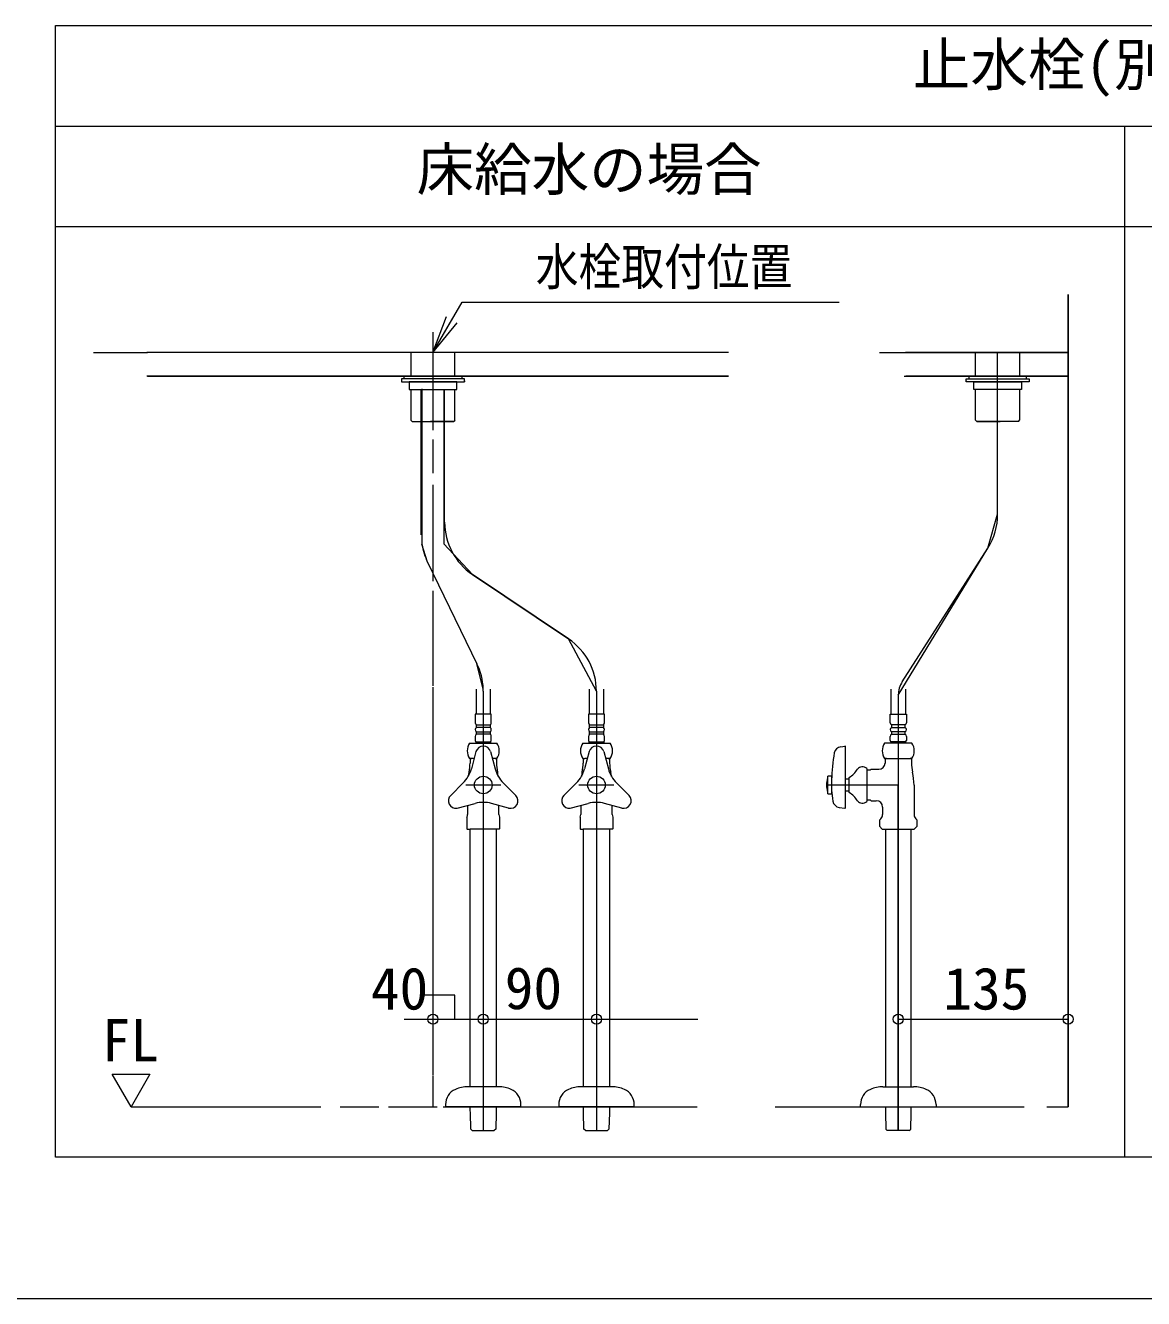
# Model space of a CAD drawing. Units: millimetres, scale not verified. Extents: x -1403 to 1403, y -962 to 946.
# Drawn here: x -74 to 470, y -962 to -342 of the extents above; entities that cross this region are included whole.
import ezdxf
from ezdxf.enums import TextEntityAlignment as Align

# ---------------------------------------------------------------- set-up
doc = ezdxf.new("R2010")
doc.units = ezdxf.units.MM
doc.header["$LTSCALE"] = 7
doc.layers.add('F-0', color=7, linetype='Continuous', lineweight=15)
doc.styles.add('ＭＳ ゴシック', font='')
doc.styles.get('ＭＳ ゴシック').set_extended_font_data('MS Gothic')

msp = doc.modelspace()

# ---------------------------------------------------------------- linework, layer by layer
at = {"layer": 'F-0', "lineweight": 18}
for p, q in [((-59.327, -893.065), (-59.327, -341.815)), ((-59.327, -341.815), (981.923, -341.815)), ((-59.327, -390.815), (981.923, -390.815)), ((461.298, -893.065), (461.298, -390.815)), ((461.298, -893.065), (-59.327, -893.065))]:
    msp.add_line(p, q, dxfattribs=at)
at = {"layer": 'F-0'}
for p, q in [((-59.327, -439.815), (461.298, -439.815)), ((461.298, -439.815), (981.923, -439.815)), ((124.423, -501.065), (138.568, -476.565)), ((138.568, -476.565), (322.318, -476.565)), ((433.736, -472.89), (433.736, -868.565)), ((124.423, -501.065), (130.959, -483.62)), ((124.423, -501.065), (133.611, -485.151)), ((124.423, -501.065), (136.263, -486.683)), ((124.423, -491.226), (124.423, -538.856)), ((-40.952, -501.065), (-14.676, -501.065)), ((268.361, -501.065), (-14.967, -501.065)), ((113.705, -501.065), (113.705, -512.702)), ((135.142, -512.702), (135.142, -501.065)), ((341.861, -501.065), (433.736, -501.065)), ((433.736, -501.065), (354.583, -501.065)), ((388.717, -512.702), (388.717, -501.065)), ((399.436, -579.907), (399.436, -501.065)), ((399.436, -579.907), (399.436, -501.065)), ((410.155, -501.065), (410.155, -512.702)), ((268.361, -512.702), (-14.955, -512.702)), ((-14.576, -512.702), (268.361, -512.702)), ((109.111, -513.927), (109.111, -515.458)), ((139.736, -513.927), (109.111, -513.927)), ((110.336, -512.702), (138.511, -512.702)), ((110.336, -513.927), (110.336, -512.702)), ((138.511, -513.927), (110.336, -513.927)), ((138.511, -512.702), (138.511, -513.927)), ((139.736, -515.458), (139.736, -513.927)), ((384.123, -515.458), (384.123, -513.927)), ((384.123, -513.927), (414.748, -513.927)), ((385.348, -512.702), (385.348, -513.927)), ((413.523, -512.702), (385.348, -512.702)), ((385.348, -513.927), (413.523, -513.927)), ((413.523, -513.927), (413.523, -512.702)), ((414.748, -513.927), (414.748, -515.458)), ((109.111, -515.458), (139.736, -515.458)), ((136.061, -515.458), (112.786, -515.458)), ((112.786, -515.458), (112.786, -519.133)), ((112.786, -519.133), (136.061, -519.133)), ((113.705, -519.133), (113.705, -534.078)), ((118.723, -589.881), (118.723, -519.133)), ((119.064, -518.769), (119.064, -594.435)), ((129.783, -519.133), (129.783, -594.244)), ((130.123, -583.779), (130.123, -519.133)), ((135.142, -534.078), (135.142, -519.133)), ((136.061, -519.133), (136.061, -515.458)), ((139.736, -514.846), (139.736, -515.458)), ((384.123, -514.846), (384.123, -515.458)), ((414.748, -515.458), (384.123, -515.458)), ((387.798, -515.458), (411.073, -515.458)), ((387.798, -519.133), (387.798, -515.458)), ((411.073, -519.133), (387.798, -519.133)), ((388.717, -534.078), (388.717, -519.133)), ((410.155, -519.133), (410.155, -534.078)), ((411.073, -515.458), (411.073, -519.133)), ((114.164, -534.538), (113.705, -534.078)), ((114.317, -534.691), (114.164, -534.538)), ((114.317, -534.691), (133.978, -534.691)), ((133.978, -534.691), (134.53, -534.691)), ((134.683, -534.538), (134.53, -534.691)), ((135.142, -534.078), (134.683, -534.538)), ((388.717, -534.078), (389.176, -534.538)), ((389.176, -534.538), (389.33, -534.691)), ((389.881, -534.691), (389.33, -534.691)), ((409.542, -534.691), (389.881, -534.691)), ((409.542, -534.691), (409.695, -534.538)), ((409.695, -534.538), (410.155, -534.078)), ((124.423, -543.468), (124.423, -559.802)), ((124.423, -565.567), (124.423, -612.456)), ((121.81, -603.28), (119.064, -594.435)), ((143.677, -609.205), (129.783, -594.244)), ((351.048, -668.082), (394.608, -596.412)), ((121.81, -603.28), (145.837, -652.666)), ((121.81, -603.28), (145.837, -652.666)), ((143.677, -609.205), (190.494, -640.638)), ((190.494, -640.638), (143.677, -609.205)), ((124.423, -617.26), (124.423, -663.526)), ((204.048, -666.064), (190.494, -640.638)), ((148.9, -664.872), (145.837, -652.666)), ((124.423, -664.186), (124.423, -690.282)), ((145.401, -665.031), (145.401, -677.281)), ((148.923, -666.064), (148.923, -677.281)), ((148.923, -666.064), (148.923, -711.765)), ((152.445, -677.281), (152.445, -665.031)), ((200.526, -665.031), (200.526, -677.281)), ((204.048, -666.064), (204.048, -677.281)), ((204.048, -666.064), (204.048, -711.765)), ((207.57, -677.281), (207.57, -665.031)), ((347.526, -677.281), (347.526, -665.031)), ((351.048, -668.082), (351.048, -677.281)), ((351.048, -668.082), (351.048, -880.048)), ((354.57, -665.031), (354.57, -677.281)), ((124.423, -672.658), (124.423, -836.013)), ((152.843, -677.281), (145.003, -677.281)), ((145.003, -677.281), (145.003, -681.415)), ((148.923, -677.281), (148.923, -880.048)), ((152.843, -681.415), (152.843, -677.281)), ((207.968, -677.281), (200.128, -677.281)), ((200.128, -677.281), (200.128, -681.415)), ((204.048, -677.281), (204.048, -880.048)), ((207.968, -681.415), (207.968, -677.281)), ((347.128, -677.281), (354.968, -677.281)), ((347.128, -681.415), (347.128, -677.281)), ((351.048, -677.281), (351.048, -711.765)), ((354.968, -677.281), (354.968, -681.415)), ((145.003, -688.153), (145.003, -690.143)), ((145.555, -682.487), (152.292, -682.487)), ((145.555, -683.712), (145.555, -682.487)), ((152.292, -683.712), (145.555, -683.712)), ((145.555, -685.856), (152.292, -685.856)), ((145.555, -687.081), (145.555, -685.856)), ((152.292, -687.081), (145.555, -687.081)), ((152.292, -682.487), (152.292, -683.712)), ((152.292, -685.856), (152.292, -687.081)), ((152.843, -690.143), (152.843, -688.153)), ((200.128, -688.153), (200.128, -690.143)), ((200.68, -682.487), (207.417, -682.487)), ((200.68, -683.712), (200.68, -682.487)), ((207.417, -683.712), (200.68, -683.712)), ((200.68, -685.856), (207.417, -685.856)), ((200.68, -687.081), (200.68, -685.856)), ((207.417, -687.081), (200.68, -687.081)), ((207.417, -682.487), (207.417, -683.712)), ((207.417, -685.856), (207.417, -687.081)), ((207.968, -690.143), (207.968, -688.153)), ((347.128, -690.143), (347.128, -688.153)), ((354.417, -682.487), (347.68, -682.487)), ((347.68, -682.487), (347.68, -683.712)), ((347.68, -683.712), (354.417, -683.712)), ((354.417, -685.856), (347.68, -685.856)), ((347.68, -685.856), (347.68, -687.081)), ((347.68, -687.081), (354.417, -687.081)), ((354.417, -683.712), (354.417, -682.487)), ((354.417, -687.081), (354.417, -685.856)), ((354.968, -688.153), (354.968, -690.143)), ((142.265, -691.368), (155.581, -691.368)), ((145.616, -690.756), (152.231, -690.756)), ((197.39, -691.368), (210.706, -691.368)), ((200.741, -690.756), (207.356, -690.756)), ((323.005, -693.103), (324.974, -692.826)), ((325.323, -722.744), (325.323, -693.129)), ((357.706, -691.368), (344.39, -691.368)), ((354.356, -690.756), (347.741, -690.756)), ((124.423, -698.411), (124.423, -836.856)), ((144.462, -698.902), (142.265, -698.902)), ((142.492, -698.902), (142.492, -700.135)), ((142.492, -698.902), (143.204, -698.902)), ((142.492, -700.135), (142.492, -701.046)), ((145.373, -695.501), (143.137, -703.848)), ((144.462, -698.902), (143.204, -698.902)), ((152.473, -695.501), (154.71, -703.848)), ((154.643, -698.902), (153.384, -698.902)), ((155.581, -698.902), (153.384, -698.902)), ((155.355, -700.135), (155.355, -701.046)), ((197.39, -698.902), (198.329, -698.902)), ((197.617, -698.902), (197.617, -700.135)), ((197.617, -700.135), (197.617, -701.046)), ((200.498, -695.501), (198.262, -703.848)), ((199.587, -698.902), (198.329, -698.902)), ((207.598, -695.501), (209.835, -703.848)), ((209.768, -698.902), (208.509, -698.902)), ((210.706, -698.902), (208.509, -698.902)), ((344.39, -698.902), (357.706, -698.902)), ((344.617, -698.902), (344.617, -700.135)), ((345.329, -698.902), (344.617, -698.902)), ((344.617, -700.135), (344.617, -701.046)), ((345.329, -698.902), (356.768, -698.902)), ((357.48, -698.902), (356.768, -698.902)), ((357.48, -698.902), (357.48, -700.135)), ((357.48, -700.135), (357.48, -701.046)), ((335.736, -703.759), (335.736, -719.77)), ((335.736, -704.415), (336.655, -704.415)), ((336.655, -704.415), (337.517, -704.415)), ((133.064, -716.822), (139.174, -710.712)), ((157.452, -711.765), (140.395, -711.765)), ((157.452, -711.765), (140.81, -711.765)), ((148.923, -711.765), (148.923, -880.048)), ((164.783, -716.822), (158.673, -710.712)), ((188.189, -716.822), (194.299, -710.712)), ((212.577, -711.765), (195.52, -711.765)), ((212.577, -711.765), (195.52, -711.765)), ((204.048, -711.765), (204.048, -880.048)), ((219.908, -716.822), (213.798, -710.712)), ((351.048, -711.765), (316.136, -711.765)), ((351.048, -711.765), (316.136, -711.765)), ((316.748, -707.477), (316.583, -708.09)), ((316.748, -716.052), (316.748, -707.477)), ((318.586, -707.477), (316.748, -707.477)), ((318.586, -707.477), (318.586, -716.052)), ((318.586, -709.315), (318.586, -714.215)), ((327.161, -708.855), (325.323, -708.855)), ((327.161, -715.44), (327.161, -708.09)), ((351.048, -880.048), (351.048, -711.765)), ((358.705, -711.765), (358.705, -726.108)), ((325.323, -714.674), (327.161, -714.674)), ((336.655, -719.115), (335.736, -719.115)), ((337.517, -719.115), (336.655, -719.115)), ((136.148, -723.095), (144.96, -720.734)), ((141.267, -721.724), (141.267, -726.108)), ((161.233, -722.971), (152.886, -720.734)), ((156.58, -726.108), (156.58, -721.724)), ((191.273, -723.095), (200.085, -720.734)), ((196.392, -721.724), (196.392, -726.108)), ((216.358, -722.971), (208.011, -720.734)), ((211.705, -726.108), (211.705, -721.724)), ((322.286, -722.669), (324.974, -723.047)), ((343.392, -722.483), (343.392, -726.108)), ((341.854, -728.915), (342.495, -728.274)), ((341.854, -728.915), (341.854, -731.817)), ((359.602, -728.274), (360.243, -728.915)), ((360.243, -731.817), (360.243, -728.915)), ((360.243, -731.817), (360.243, -728.915)), ((141.114, -733.202), (140.961, -733.049)), ((141.114, -733.202), (142.506, -733.202)), ((156.733, -733.202), (142.506, -733.202)), ((142.615, -858.765), (142.615, -733.202)), ((155.232, -733.202), (155.232, -858.765)), ((196.239, -733.202), (196.086, -733.049)), ((196.239, -733.202), (197.631, -733.202)), ((211.858, -733.202), (197.631, -733.202)), ((197.74, -858.765), (197.74, -733.202)), ((210.357, -733.202), (210.357, -858.765)), ((341.854, -731.817), (343.239, -733.202)), ((343.239, -733.202), (358.858, -733.202)), ((344.74, -733.202), (344.74, -858.765)), ((357.357, -858.765), (357.357, -733.202)), ((358.858, -733.202), (360.243, -731.817)), ((110.436, -825.814), (253.411, -825.814)), ((351.048, -825.814), (433.731, -825.814)), ((124.423, -836.856), (124.423, -853.17)), ((124.423, -840.817), (124.423, -850.016)), ((-31.764, -852.651), (-13.389, -852.651)), ((-22.577, -868.565), (-31.764, -852.651)), ((-13.389, -852.651), (-22.577, -868.565)), ((124.423, -853.427), (124.423, -868.565)), ((124.423, -854.135), (124.423, -868.565)), ((156.398, -858.765), (141.448, -858.765)), ((211.523, -858.765), (196.573, -858.765)), ((343.573, -858.765), (358.523, -858.765)), ((130.548, -867.34), (130.548, -868.565)), ((167.298, -868.565), (167.298, -867.34)), ((185.673, -867.34), (185.673, -868.565)), ((222.423, -868.565), (222.423, -867.34)), ((332.673, -868.565), (332.673, -867.34)), ((369.423, -867.34), (369.423, -868.565)), ((-22.577, -868.565), (69.868, -868.565)), ((79.166, -868.565), (98.094, -868.565)), ((102.743, -868.565), (126.403, -868.565)), ((129.461, -868.565), (253.16, -868.565)), ((167.298, -868.565), (130.548, -868.565)), ((142.615, -870.181), (142.615, -868.567)), ((142.648, -871.473), (142.615, -870.181)), ((155.232, -870.181), (155.198, -871.473)), ((155.232, -868.567), (155.232, -870.181)), ((222.423, -868.565), (185.673, -868.565)), ((197.74, -870.181), (197.74, -868.567)), ((197.773, -871.473), (197.74, -870.181)), ((210.357, -870.181), (210.323, -871.473)), ((210.357, -868.567), (210.357, -870.181)), ((291.071, -868.565), (412.422, -868.565)), ((332.673, -868.565), (369.423, -868.565)), ((344.74, -868.565), (344.74, -870.181)), ((344.74, -870.181), (344.773, -871.473)), ((344.773, -871.473), (344.942, -879.337)), ((357.155, -879.337), (357.323, -871.473)), ((357.323, -871.473), (357.357, -870.181)), ((357.357, -870.181), (357.357, -868.565)), ((423.321, -868.565), (423.398, -868.565)), ((143.567, -880.048), (143.568, -880.048)), ((143.568, -880.048), (143.717, -880.048)), ((143.717, -880.048), (154.13, -880.048)), ((154.13, -880.048), (154.278, -880.048)), ((154.278, -880.048), (154.279, -880.048)), ((198.692, -880.048), (198.693, -880.048)), ((198.693, -880.048), (198.842, -880.048)), ((198.842, -880.048), (209.255, -880.048)), ((209.255, -880.048), (209.403, -880.048)), ((209.403, -880.048), (209.404, -880.048)), ((344.942, -879.337), (345.692, -880.048)), ((356.255, -880.048), (345.842, -880.048)), ((356.404, -880.048), (357.155, -879.337)), ((-1402.92, -961.889), (1402.848, -961.889))]:
    msp.add_line(p, q, dxfattribs=at)
at = {"layer": 'F-0', "lineweight": 18}
msp.add_lwpolyline([(981.923, -341.815), (981.923, -893.065), (461.298, -893.065)], dxfattribs=at)
at = {"layer": 'F-0'}
for points in [[(423.398, -868.565), (433.736, -868.565), (433.736, -472.89)], [(353.932, -512.702), (433.736, -512.702), (354.649, -512.702)], [(134.53, -534.691), (134.468, -534.691), (123.198, -534.691)], [(389.33, -534.691), (389.391, -534.691), (400.661, -534.691)], [(352.979, -661.48), (394.608, -596.412), (399.436, -579.907)], [(145.555, -690.756), (145.248, -691.062), (145.248, -691.368)], [(152.598, -691.368), (152.598, -691.062), (152.292, -690.756)], [(200.68, -690.756), (200.373, -691.062), (200.373, -691.368)], [(207.723, -691.368), (207.723, -691.062), (207.417, -690.756)], [(347.373, -691.368), (347.373, -691.062), (347.68, -690.756)], [(354.417, -690.756), (354.723, -691.062), (354.723, -691.368)], [(154.643, -698.902), (155.355, -698.902), (155.355, -700.135)], [(209.768, -698.902), (210.48, -698.902), (210.48, -700.135), (210.48, -701.046)], [(337.517, -704.415), (337.823, -704.108), (341.555, -704.108)], [(316.583, -715.44), (316.748, -716.052), (318.586, -716.052)], [(337.517, -719.115), (337.823, -719.421), (340.33, -719.421)], [(140.961, -727.443), (140.961, -731.817), (140.961, -733.049)], [(156.886, -727.443), (156.886, -733.049), (156.733, -733.202)], [(196.086, -727.443), (196.086, -731.817), (196.086, -733.049)], [(212.011, -727.443), (212.011, -733.049), (211.858, -733.202)], [(135, -825.646), (135, -814.065), (119.934, -814.065)], [(143.567, -880.048), (142.817, -879.337), (142.648, -871.473)], [(155.198, -871.473), (155.03, -879.337), (154.279, -880.048)], [(198.692, -880.048), (197.942, -879.337), (197.773, -871.473)], [(210.323, -871.473), (210.155, -879.337), (209.404, -880.048)], [(345.842, -880.048), (345.693, -880.048), (345.692, -880.048)], [(356.404, -880.048), (356.403, -880.048), (356.255, -880.048)]]:
    msp.add_lwpolyline(points, dxfattribs=at)
for centre, radius in [((148.923, -711.765), 4.287), ((204.048, -711.765), 4.287), ((124.423, -825.814), 2.45), ((124.423, -825.814), 2.45), ((148.923, -825.814), 2.45), ((148.923, -825.814), 2.45), ((204.048, -825.814), 2.45), ((204.048, -825.814), 2.45), ((351.048, -825.814), 2.45), ((351.048, -825.814), 2.45), ((433.731, -825.814), 2.45), ((433.731, -825.814), 2.45), ((433.731, -825.814), 2.45)]:
    msp.add_circle(centre, radius, dxfattribs=at)
for centre, radius, start, end in [((368.811, -579.907), 30.625, 327.39011, 0), ((160.748, -583.779), 30.625, 180, 236.12262), ((149.348, -589.881), 30.625, 188.55163, 205.94376), ((173.423, -666.064), 30.625, 0, 56.12262), ((118.298, -666.064), 30.625, 2.23046, 25.94376), ((363.298, -668.082), 12.25, 147.39011, 180), ((118.298, -666.064), 30.625, 0, 2.23046), ((146.321, -681.415), 1.318, 180, 234.43222), ((151.526, -681.415), 1.318, 305.56778, 0), ((201.446, -681.415), 1.318, 180, 234.43222), ((206.651, -681.415), 1.318, 305.56778, 0), ((348.446, -681.415), 1.318, 180, 234.43222), ((353.651, -681.415), 1.318, 305.56778, 0), ((146.321, -684.784), 1.318, 125.56778, 234.43222), ((146.321, -688.153), 1.318, 125.56778, 180), ((151.526, -684.784), 1.318, 305.56778, 54.43222), ((151.526, -688.153), 1.318, 0, 54.43222), ((201.446, -684.784), 1.318, 125.56778, 234.43222), ((201.446, -688.153), 1.318, 125.56778, 180), ((206.651, -684.784), 1.318, 305.56778, 54.43222), ((206.651, -688.153), 1.318, 0, 54.43222), ((348.446, -684.784), 1.318, 125.56778, 234.43222), ((348.446, -688.153), 1.318, 125.56778, 180), ((353.651, -684.784), 1.318, 305.56778, 54.43222), ((353.651, -688.153), 1.318, 0, 54.43222), ((147.851, -695.135), 6.737, 146.00705, 213.99295), ((145.616, -690.143), 0.613, 180, 270), ((148.923, -696.452), 3.675, 15, 165), ((152.231, -690.143), 0.613, 270, 0), ((149.995, -695.135), 6.737, 326.00705, 33.99295), ((202.976, -695.135), 6.737, 146.00705, 213.99295), ((200.741, -690.143), 0.613, 180, 270), ((204.048, -696.452), 3.675, 15, 165), ((207.356, -690.143), 0.613, 270, 0), ((205.12, -695.135), 6.737, 326.00705, 33.99295), ((323.516, -696.742), 3.675, 98, 170.1971), ((325.017, -693.129), 0.306, 0, 98), ((349.976, -695.135), 6.737, 146.00705, 213.99295), ((347.741, -690.143), 0.613, 180, 270), ((354.356, -690.143), 0.613, 270, 0), ((352.12, -695.135), 6.737, 326.00705, 33.99295), ((410.461, -711.765), 91.908, 170.1971, 178.47247), ((128.346, -699.884), 15.312, 315, 345), ((168.83, -711.765), 27.562, 166.9604, 171.25756), ((122.547, -701.046), 19.945, 346.9604, 0), ((169.5, -699.884), 15.312, 195, 225), ((175.299, -701.046), 19.945, 180, 193.0396), ((129.017, -711.765), 27.562, 8.74244, 13.0396), ((183.471, -699.884), 15.312, 315, 345), ((223.955, -711.765), 27.562, 166.9604, 171.25756), ((177.672, -701.046), 19.945, 346.9604, 0), ((224.625, -699.884), 15.312, 195, 225), ((230.424, -701.046), 19.945, 180, 193.0396), ((184.142, -711.765), 27.562, 8.74244, 13.0396), ((318.949, -695.897), 14.7, 303.95919, 326.04081), ((333.592, -705.946), 3.062, 45.573, 143.1301), ((341.555, -701.046), 3.062, 270, 0), ((377.424, -701.046), 19.945, 180, 193.0396), ((331.142, -711.765), 27.562, 0, 13.0396), ((331.448, -711.765), 15.312, 166.70293, 180), ((331.448, -711.765), 15.312, 180, 193.29707), ((331.448, -711.765), 15.312, 166.11346, 166.70293), ((135.662, -719.421), 3.675, 135, 277.52424), ((162.184, -719.421), 3.675, 255, 45), ((190.787, -719.421), 3.675, 135, 277.52424), ((217.309, -719.421), 3.675, 255, 45), ((331.448, -711.765), 15.312, 193.29707, 193.88654), ((364.469, -711.988), 45.938, 182.77864, 189.59149), ((318.949, -727.632), 14.7, 33.95919, 56.04081), ((148.923, -735.525), 15.312, 75, 105), ((204.048, -735.525), 15.312, 75, 105), ((322.798, -719.03), 3.675, 189.59149, 261.99591), ((325.017, -722.744), 0.306, 261.99591, 0), ((333.592, -717.583), 3.062, 216.8699, 314.427), ((340.33, -722.483), 3.062, 0, 90), ((138.205, -726.108), 3.062, 334.15807, 0), ((159.642, -726.108), 3.062, 180, 205.84193), ((193.33, -726.108), 3.062, 334.15807, 0), ((214.767, -726.108), 3.062, 180, 205.84193), ((340.33, -726.108), 3.062, 315, 0), ((361.767, -726.108), 3.062, 180, 225), ((138.511, -867.34), 7.963, 113.55646, 180), ((141.448, -874.077), 15.312, 90, 113.55646), ((156.398, -874.077), 15.312, 66.44354, 90), ((159.336, -867.34), 7.963, 0, 66.44354), ((193.636, -867.34), 7.963, 113.55646, 180), ((196.573, -874.077), 15.312, 90, 113.55646), ((211.523, -874.077), 15.312, 66.44354, 90), ((214.461, -867.34), 7.963, 0, 66.44354), ((340.636, -867.34), 7.963, 113.55646, 180), ((343.573, -874.077), 15.312, 90, 113.55646), ((358.523, -874.077), 15.312, 66.44354, 90), ((361.461, -867.34), 7.963, 0, 66.44354)]:
    msp.add_arc(centre, radius, start, end, dxfattribs=at)

# ---------------------------------------------------------------- texts
at = {"layer": 'F-0', "style": 'ＭＳ ゴシック'}
for s, p in [('止水栓(別途手配)参考位置', (358.145, -377.257)), ('床給水の場合', (116.449, -428.297)), ('40', (94.16, -827.283)), ('90', (159.378, -827.082)), ('135', (372.985, -827.283)), ('FL', (-36.86, -852.492))]:
    msp.add_text(s, height=20.53, dxfattribs=at).set_placement(p, align=Align.BOTTOM_LEFT)
at = {"layer": 'F-0', "style": 'ＭＳ ゴシック', "width": 0.85}
msp.add_text('水栓取付位置', height=17.96, dxfattribs=at).set_placement((174.502, -473.719), align=Align.BOTTOM_LEFT)

doc.saveas('drawing.dxf')
